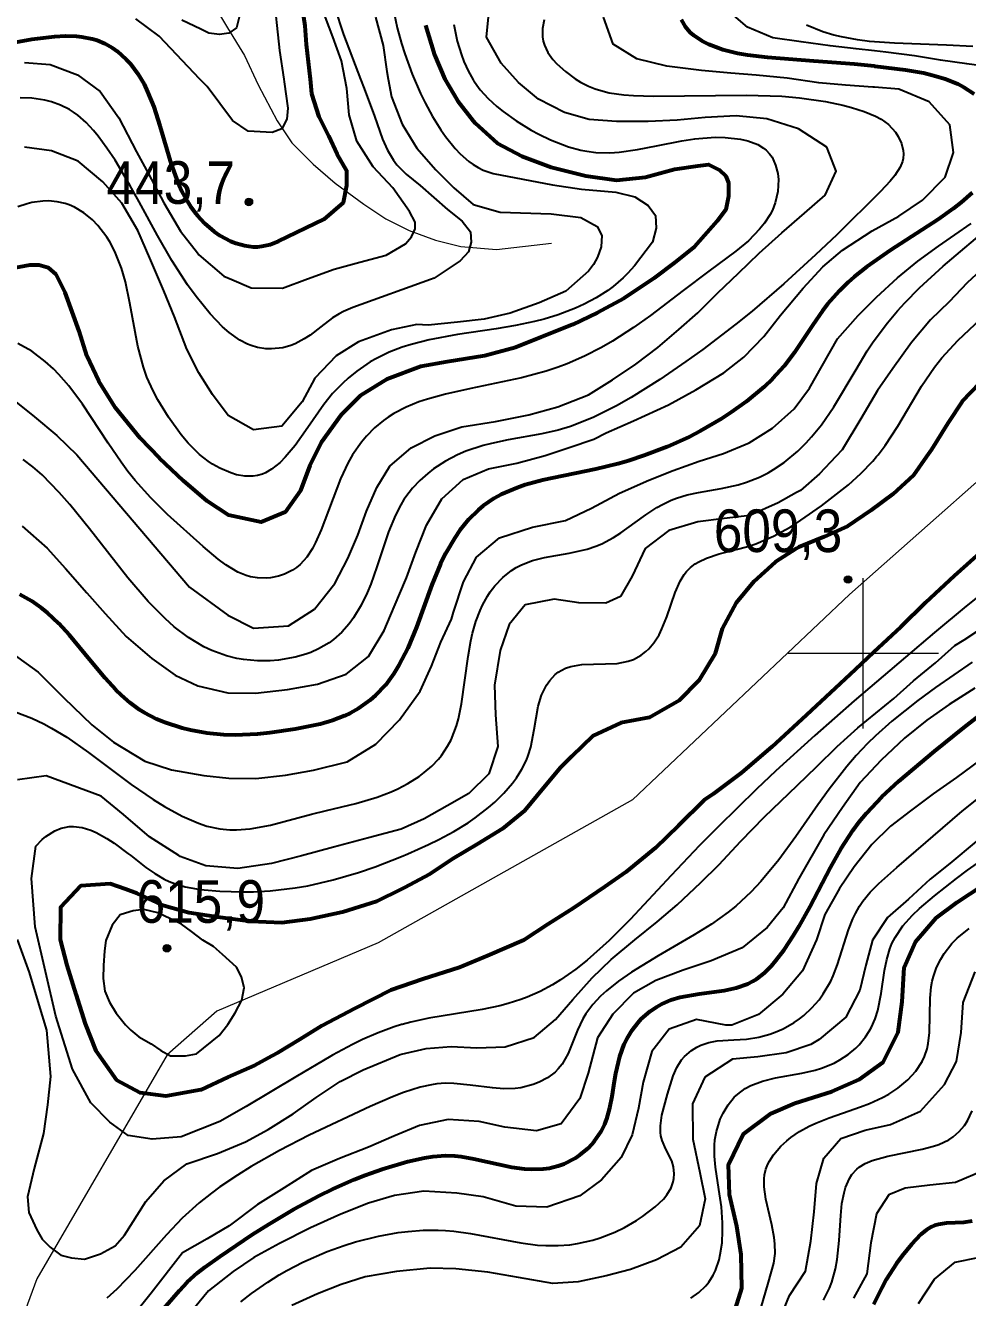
# Model space of a CAD drawing. Header units: metres. Extents: x 545098 to 555652, y 1854398 to 1862642.
# Drawn here: x 550666 to 551042, y 1858743 to 1859250 of the extents above; entities that cross this region are included whole.
import ezdxf
from ezdxf.enums import TextEntityAlignment as Align

# ---------------------------------------------------------------- set-up
doc = ezdxf.new("R2010")
doc.units = ezdxf.units.M
doc.header["$LTSCALE"] = 6.8
for name, color, linetype, lineweight in [('1', 7, 'Continuous', 25), ('2', 7, 'Continuous', 53), ('34', 7, 'Continuous', 13), ('5', 7, 'Continuous', 13), ('52', 7, 'Continuous', 13), ('60', 7, 'Continuous', 13)]:
    doc.layers.add(name, color=color, linetype=linetype, lineweight=lineweight)

msp = doc.modelspace()

# ---------------------------------------------------------------- hatches: boundary and pattern name
at = {"layer": '5'}
for points in [[(550756.51, 1859180.1, 1), (550753.51, 1859180.1, 1)], [(550995.42, 1859029.5, 1), (550992.42, 1859029.5, 1)], [(550723.84, 1858882.42, 1), (550720.84, 1858882.42, 1)]]:
    msp.add_hatch(color=256, dxfattribs=at).paths.add_polyline_path(points)

# ---------------------------------------------------------------- linework, layer by layer
at = {"layer": '1'}
for points in [[(550764.73, 1859264.27), (550767.2, 1859240.53), (550768.96, 1859229.1), (550769.13, 1859228.03), (550770.57, 1859217.45), (550770.09, 1859213.12), (550768.17, 1859209.27), (550764.32, 1859207.83), (550754.71, 1859208.31), (550748.46, 1859212.64), (550738.37, 1859226.11), (550735.52, 1859229.1), (550719.24, 1859246.2), (550709.9, 1859253.11)], [(550660.15, 1859101.92), (550669.57, 1859094.38), (550678.45, 1859086.88), (550686.47, 1859079.27), (550731.27, 1859026.44), (550746.58, 1859015.31), (550756.89, 1859010.13), (550770.76, 1859010.98), (550781.12, 1859017.63), (550789.31, 1859027.88), (550794.42, 1859037.86), (550798.43, 1859047.17), (550801.88, 1859056.73), (550805.98, 1859066.15), (550811.28, 1859074.65), (550819.72, 1859082.03), (550829.23, 1859086.85), (550839.97, 1859090.33), (550853.35, 1859092.51), (550866.68, 1859095.12), (550878.21, 1859098.37), (550890.4, 1859103.2), (550899.99, 1859109.11), (550909.32, 1859115.42), (550918.07, 1859121.98), (550926.42, 1859129.24), (550934.09, 1859135.88), (550942.03, 1859143.84), (550950.3, 1859151.74), (550958.45, 1859159.73), (550967.57, 1859167.73), (550976.59, 1859175.61), (550984.85, 1859182.75), (550989.14, 1859192.41), (550985.49, 1859201.96), (550974.17, 1859209.27), (550961.54, 1859213.2), (550949.35, 1859214.49), (550936.96, 1859213.82), (550925.81, 1859212.77), (550914.27, 1859212.21), (550901.6, 1859212.15), (550890.75, 1859212.97), (550880.84, 1859215.72), (550870.51, 1859221.11), (550862.49, 1859227.76), (550855.64, 1859235.4), (550849.83, 1859245.86), (550851.03, 1859257.94)], [(550744.97, 1859150.52), (550748.28, 1859149.1), (550755.87, 1859145.85), (550768.36, 1859145.66), (550778.33, 1859149.36), (550789.02, 1859153.26), (550799.31, 1859156.14), (550809.71, 1859158.92), (550817.42, 1859163.36), (550819.83, 1859166.24), (550821.27, 1859169.37), (550821.27, 1859172.01), (550819.1, 1859176.34), (550812.43, 1859185.7), (550804.63, 1859194.09), (550798.1, 1859204.35), (550794.98, 1859214.82), (550794.01, 1859225.34), (550791.9, 1859236.37), (550788.46, 1859245.94), (550784.13, 1859257.55)], [(550789.18, 1859257.73), (550792.78, 1859246.9), (550799.58, 1859229.1), (550801.03, 1859225.32), (550805.08, 1859214.26), (550808.35, 1859205.09), (550810.29, 1859200.75)], [(550812.88, 1859255.95), (550814.14, 1859249.55), (550815.83, 1859243.27), (550817.15, 1859239.14), (550820.17, 1859231.02), (550823.46, 1859223.41), (550825.27, 1859219.67), (550828.25, 1859214.19), (550831.59, 1859208.86), (550833.41, 1859206.26), (550837.23, 1859201.48), (550839.32, 1859199.26), (550842.7, 1859196.26), (550844.51, 1859195.06), (550846.42, 1859193.79), (550848.41, 1859192.79), (550852.42, 1859191.38), (550876.05, 1859186.92), (550887.59, 1859185.24), (550901.28, 1859184.03), (550908.97, 1859182.11), (550914.26, 1859178.74), (550917.14, 1859174.66), (550917.38, 1859169.61), (550915.94, 1859164.08), (550908.74, 1859154.59), (550906.16, 1859151.66), (550904.3, 1859149.81), (550900.25, 1859146.37), (550898.09, 1859144.78), (550893.51, 1859141.85), (550888.66, 1859139.26), (550885.31, 1859137.71)], [(551051.98, 1859233.68), (551041.26, 1859235.16), (551030.76, 1859236.66), (551020.45, 1859238.4), (551008.98, 1859239.89), (551004.46, 1859240.35), (550997.11, 1859241.11), (550986.85, 1859242.43), (550975.26, 1859244.01), (550963.89, 1859245.62), (550953.8, 1859249.86), (550945.64, 1859256.8)], [(550751.19, 1859253.81), (550750.13, 1859249.57), (550746.96, 1859247.46), (550743.26, 1859246.93), (550739.03, 1859247.46), (550735.86, 1859249.04), (550728.28, 1859252.55)], [(550746.64, 1858984.26), (550757.62, 1858984.11), (550770.45, 1858985.58), (550782.32, 1858987.79), (550793.77, 1858991.68), (550802.78, 1858998.8), (550808.92, 1859009.13), (550812.91, 1859018.64), (550817.84, 1859030.11), (550821.63, 1859040.35), (550825.88, 1859051.19), (550831.9, 1859061.61), (550840.41, 1859069.32), (550850.51, 1859073.68), (550861.84, 1859075.93), (550873.19, 1859078.94), (550882.78, 1859082.17), (550892.59, 1859085.42), (550897.44, 1859087.95), (550908.34, 1859092.84), (550922.28, 1859099.17), (550933.26, 1859105.15), (550944.34, 1859111.99), (550952.4, 1859118.14), (550960.41, 1859126.44), (550967, 1859134.88), (550975.98, 1859145.66), (550983.85, 1859154.26), (550991.73, 1859160.92), (551003.58, 1859168.51), (551014.14, 1859174.43), (551023.68, 1859180.76), (551032.64, 1859190.03), (551036.05, 1859199.8), (551034.58, 1859210.91), (551026.25, 1859220.09), (551014.24, 1859225.06), (551004.46, 1859225.88), (551003.82, 1859225.93), (550992.88, 1859226.62), (550982.34, 1859227.58), (550969.64, 1859229.45), (550957.35, 1859230.63), (550947.26, 1859231.43), (550935.51, 1859232.56), (550921.66, 1859234.19), (550909.68, 1859237.22), (550900.26, 1859243.05), (550896.46, 1859253.86)], [(550836.7, 1859250.86), (550838.05, 1859244.26), (550839.74, 1859238.75), (550840.76, 1859236.06), (550842.55, 1859232.16), (550844.3, 1859229.1), (550844.51, 1859228.72), (550844.66, 1859228.46), (550845.85, 1859226.7), (550847.27, 1859224.84), (550850.4, 1859221.36), (550853.88, 1859218.17), (550856.35, 1859216.17), (550861.6, 1859212.45), (550867.54, 1859208.79), (550870.61, 1859207.12), (550875.29, 1859204.85), (550882.48, 1859202.11), (550887.33, 1859200.8), (550889.76, 1859200.33), (550893.41, 1859199.86), (550898.94, 1859199.72), (550902.62, 1859199.94), (550910.01, 1859200.97), (550917.49, 1859202.45), (550927.66, 1859204.48), (550932.87, 1859205.28), (550940.89, 1859205.89), (550945, 1859205.84), (550951.02, 1859205.18), (550953.92, 1859204.51), (550957.92, 1859202.99), (550960.26, 1859201.56), (550961.3, 1859200.71), (550962.68, 1859199.26), (550963.63, 1859197.9), (550965.07, 1859194.82), (550965.91, 1859191.39), (550966.16, 1859189.01), (550965.98, 1859184.26), (550964.93, 1859179.7), (550963.8, 1859176.86), (550962.87, 1859175.06), (550960.64, 1859171.62), (550958.69, 1859169.19), (550954.19, 1859164.64), (550949.13, 1859160.42), (550938.41, 1859152.51), (550928.18, 1859144.76), (550915.1, 1859134.75), (550908.41, 1859129.99), (550899.97, 1859124.57), (550895.59, 1859122.05), (550888.85, 1859118.56), (550881.93, 1859115.5), (550878.41, 1859114.16), (550873.55, 1859112.54), (550863.67, 1859109.89), (550843.53, 1859105.69), (550833.41, 1859103.43), (550826.28, 1859101.47), (550822.78, 1859100.31), (550817.68, 1859098.25), (550812.83, 1859095.73), (550810.52, 1859094.26), (550808.66, 1859092.92), (550805.13, 1859089.94), (550801.9, 1859086.64), (550799.91, 1859084.27), (550796.38, 1859079.26), (550794.58, 1859076.15), (550791.51, 1859069.7), (550783.8, 1859049.26), (550781.59, 1859044.24), (550780.32, 1859041.83), (550778.12, 1859038.47), (550775.47, 1859035.53), (550773.95, 1859034.26), (550772.46, 1859033.25), (550769.2, 1859031.63), (550766.87, 1859030.84), (550763.65, 1859030.18), (550762.02, 1859030.02), (550758.41, 1859030.1), (550755.71, 1859030.58), (550753.96, 1859031.08)], [(550805.54, 1859253.84), (550808.55, 1859242.5), (550810.04, 1859232.15), (550810.61, 1859229.1), (550811.93, 1859222.07)], [(550872.74, 1859252.76), (550872.1, 1859249.32), (550872.11, 1859245.91), (550872.39, 1859244.26), (550872.85, 1859242.69), (550874.28, 1859239.7), (550876.25, 1859236.93), (550877.79, 1859235.21), (550881.22, 1859232.07), (550885.17, 1859229.14), (550887.22, 1859227.88), (550890.42, 1859226.26), (550893.09, 1859225.2), (550894.46, 1859224.83), (550898.68, 1859223.68), (550904.5, 1859222.8), (550908.45, 1859222.49), (550916.42, 1859222.26), (550953.41, 1859222.72)], [(551043.7, 1859242.05), (551033.14, 1859242.64), (551012.46, 1859243.37), (551004.46, 1859243.98), (551002.5, 1859244.13), (550997.67, 1859244.74), (550991.38, 1859245.89), (550988.32, 1859246.63), (550983.84, 1859247.99), (550977.4, 1859250.64)], [(550665.49, 1859235.74), (550675.79, 1859234.96), (550686.72, 1859230.83), (550695.71, 1859224.2), (550703.14, 1859213.61), (550710.18, 1859200.08), (550715.02, 1859191.32), (550721.07, 1859179.71), (550727.73, 1859168.39), (550734.51, 1859159.76), (550735.12, 1859158.98), (550744.97, 1859150.52)], [(550810.29, 1859200.75), (550812.67, 1859196.74), (550814.07, 1859194.91), (550817.76, 1859191.22), (550823.25, 1859186.66), (550834.24, 1859177.06), (550840.01, 1859172.49), (550843.37, 1859168.16), (550843.61, 1859164.08), (550842.65, 1859160.23), (550839.29, 1859156.62), (550828.96, 1859149.65), (550827.43, 1859149.1), (550796.42, 1859137.99), (550792.79, 1859136.45), (550791.03, 1859135.52), (550788.41, 1859133.88), (550783.77, 1859130.34), (550779.4, 1859126.99), (550777.09, 1859125.44), (550773.41, 1859123.49), (550771.81, 1859122.86), (550768.5, 1859121.96), (550763.97, 1859121.48), (550761.72, 1859121.56), (550758.41, 1859122.08), (550755.98, 1859122.81), (550754.42, 1859123.43), (550751.41, 1859125), (550747.18, 1859128), (550744.53, 1859130.32), (550739.61, 1859135.46), (550734, 1859142.33), (550730.58, 1859147.05), (550724.33, 1859156.75), (550718.63, 1859166.69), (550711.32, 1859180.1), (550707.58, 1859186.8), (550701.63, 1859196.71), (550698.41, 1859201.58), (550694.95, 1859206.35), (550693.09, 1859208.63), (550690.12, 1859211.84), (550686.86, 1859214.68), (550685.1, 1859215.94), (550683.45, 1859216.96), (550679.96, 1859218.7), (550676.25, 1859220.04), (550673.69, 1859220.7), (550668.41, 1859221.49), (550663.8, 1859221.58)], [(550953.41, 1859222.72), (550967.49, 1859222.25), (550974.53, 1859221.64), (550985, 1859220.13), (550991.87, 1859218.64), (550995.27, 1859217.73), (551000.3, 1859216.14), (551004.89, 1859214.31), (551007.08, 1859213.15), (551010.11, 1859210.95), (551012.86, 1859207.92), (551013.98, 1859206.2), (551015.27, 1859203.46), (551015.96, 1859200.65), (551016.05, 1859199.26), (551015.88, 1859197.43), (551015.6, 1859196.25), (551014.67, 1859193.93), (551012.55, 1859190.59), (551010.78, 1859188.44), (551006.82, 1859184.26), (550989.45, 1859167.01), (550980.97, 1859158.94), (550968.33, 1859147.44), (550955.64, 1859136.58), (550949.21, 1859131.37), (550936.06, 1859121.3), (550929.29, 1859116.42), (550918.83, 1859109.26), (550907.47, 1859102.08), (550901.61, 1859098.73), (550892.56, 1859094.23), (550886.36, 1859091.67), (550883.21, 1859090.56), (550878.41, 1859089.11), (550871.79, 1859087.58), (550858.37, 1859085.18), (550851.7, 1859083.79), (550848.41, 1859082.94), (550841.57, 1859080.65), (550838.24, 1859079.24), (550833.41, 1859076.73), (550828.6, 1859073.6), (550826.32, 1859071.84), (550823.12, 1859068.99), (550820.21, 1859065.9), (550818.89, 1859064.26), (550816.85, 1859061.35), (550815.62, 1859059.33), (550813.44, 1859055.12), (550810.69, 1859048.48), (550806.06, 1859034.59), (550803.59, 1859027.64), (550802.19, 1859024.23), (550799.79, 1859019.26), (550796.7, 1859014.19), (550794.94, 1859011.81), (550792.03, 1859008.49), (550788.78, 1859005.56), (550787.02, 1859004.26), (550782.77, 1859001.78), (550779.74, 1859000.44), (550777.66, 1858999.69), (550773.41, 1858998.46), (550766.79, 1858997.28), (550763.44, 1858997), (550758.41, 1858996.99), (550752.89, 1858997.53), (550750.16, 1858998.01), (550746.12, 1858999.01), (550740.27, 1859001.12), (550737.05, 1859002.65), (550730.93, 1859006.33), (550725.23, 1859010.68), (550721.63, 1859013.88), (550714.87, 1859020.71), (550706.73, 1859030.14), (550691.5, 1859049.66), (550683.58, 1859059.44), (550679.36, 1859064.26), (550672.55, 1859071.27), (550668.9, 1859074.46), (550665.06, 1859077.31)], [(550811.93, 1859222.07), (550816.18, 1859211.09), (550821.97, 1859201.6), (550829.5, 1859192.85), (550836.72, 1859185.68), (550844.41, 1859179.1), (550844.51, 1859179.07), (550855.21, 1859176.03), (550875.57, 1859175.38), (550887.35, 1859173.93), (550893.84, 1859170.33), (550895.76, 1859166.72), (550895.52, 1859162.15), (550894.08, 1859158.07), (550892.39, 1859155.18), (550890.47, 1859152.54), (550881.34, 1859144.53), (550870.74, 1859139.79), (550859.2, 1859135.79), (550848.86, 1859133.33), (550838.16, 1859132.12), (550826.49, 1859130.9), (550821.94, 1859131.2), (550811.88, 1859129.1), (550798.72, 1859124.26), (550789.83, 1859118.76), (550781.27, 1859109.75), (550776.2, 1859100.31), (550768.14, 1859090.72), (550756.82, 1859089.22), (550746.77, 1859094.97), (550740.47, 1859103.33), (550735.11, 1859111.91), (550730.29, 1859121.42), (550725.38, 1859134.25), (550721.08, 1859144.68), (550715.51, 1859157.64), (550710.72, 1859168.66), (550704.32, 1859179.58), (550696.82, 1859188.12), (550686.99, 1859196.36), (550676.27, 1859200.52), (550665.56, 1859202)], [(550885.31, 1859137.71), (550878.41, 1859135.07), (550872.75, 1859133.36), (550868.95, 1859132.39), (550861.27, 1859130.79), (550853.56, 1859129.5), (550838.22, 1859127.21), (550826.97, 1859125.13), (550819.69, 1859123.26), (550816.13, 1859122.12), (550810.92, 1859120.11), (550805.87, 1859117.67), (550803.41, 1859116.26), (550798, 1859112.58), (550794.59, 1859109.81), (550792.43, 1859107.83), (550788.41, 1859103.64), (550784.9, 1859099.3), (550778.47, 1859090.12), (550773.41, 1859083), (550769.55, 1859078.32), (550767.45, 1859076.19), (550764.07, 1859073.45), (550761.64, 1859072.06), (550760.38, 1859071.52), (550758.41, 1859070.95), (550756.79, 1859070.69), (550753.45, 1859070.71), (550750.04, 1859071.31), (550747.77, 1859071.99), (550743.41, 1859073.87), (550740.54, 1859075.5), (550738.73, 1859076.71), (550735.34, 1859079.38), (550730.76, 1859083.92), (550728, 1859087.22), (550722.97, 1859094.26), (550718.72, 1859101.16), (550716.82, 1859104.71), (550714.36, 1859110.2), (550712.94, 1859114.24), (550710.76, 1859122.57), (550709.63, 1859128.26), (550707.58, 1859139.73), (550705.76, 1859148.21), (550704.18, 1859153.71), (550703.22, 1859156.4), (550701.56, 1859160.33), (550699.56, 1859164.13), (550698.41, 1859165.98), (550694.78, 1859170.75), (550692.69, 1859172.92), (550689.24, 1859175.78), (550685.44, 1859178.05), (550683.41, 1859178.93), (550681.82, 1859179.46), (550678.54, 1859180.19), (550675.17, 1859180.49), (550672.9, 1859180.45), (550668.41, 1859179.85), (550666.54, 1859179.39), (550662.93, 1859178.11)], [(550660.44, 1859000.08), (550671.04, 1858992.57), (550681.22, 1858982.33), (550692.44, 1858971.46), (550701.03, 1858964.56), (550713.56, 1858957.08), (550724.2, 1858953.56), (550737.05, 1858951.38), (550747.07, 1858950.25), (550757.84, 1858950.07), (550769.6, 1858951.41), (550780.75, 1858953.43), (550794.21, 1858956.7), (550805.69, 1858963.81), (550815.02, 1858973.55), (550823.3, 1858984.89), (550827.87, 1858994.91), (550831.52, 1859004.49), (550835.87, 1859013.73), (550836.61, 1859016.4), (550840.59, 1859028.61), (550845.73, 1859038.38), (550854.99, 1859046.07), (550868.11, 1859050.37), (550881.32, 1859053.08), (550891.67, 1859058.01), (550902.77, 1859063.89), (550914.49, 1859069.09), (550924.22, 1859072.97), (550934.61, 1859076.73), (550944.23, 1859079.74), (550954.45, 1859084.01), (550963.83, 1859089.89), (550972.46, 1859097.51), (550978.53, 1859105.78), (550983.56, 1859114.67), (550989.75, 1859125.54), (550997.95, 1859134.82), (551005.33, 1859142.07), (551013.63, 1859149.76), (551021.73, 1859156.45), (551030.02, 1859162.41), (551043.08, 1859171.55)], [(550979.42, 1859086.35), (550983.41, 1859091.25), (550988.33, 1859098.38), (550997.16, 1859113.3), (551001.61, 1859120.68), (551003.95, 1859124.26), (551009.62, 1859131.87), (551013.7, 1859136.69), (551016.55, 1859139.8), (551022.49, 1859145.83), (551031.9, 1859154.49), (551051.73, 1859171.28)], [(551051.88, 1859157.48), (551041.48, 1859147.82), (551034.25, 1859140.28), (551026.88, 1859133.03), (551019.29, 1859124.05), (551011.77, 1859113.68), (551005.66, 1859104.87), (550998.99, 1859093.64), (550991.61, 1859081.25), (550989.02, 1859078.5), (550982.59, 1859071.66), (550974.93, 1859065.02), (550973.42, 1859064.17), (550966.09, 1859060.07), (550954.82, 1859055.02), (550944.55, 1859053.87), (550934.09, 1859052.49), (550922.48, 1859049.01), (550913.06, 1859041.84), (550907.87, 1859030.79), (550903.15, 1859022.65), (550897.34, 1859020.01), (550886.63, 1859020.23), (550876.72, 1859021.59), (550865.16, 1859019.41), (550858.83, 1859011.55), (550855.28, 1859001.13), (550852.9, 1858987.31), (550853.4, 1858975.46), (550854.3, 1858962.9), (550850.71, 1858951.94), (550842.76, 1858944.2), (550834.04, 1858939.15), (550824.9, 1858934.05), (550815.75, 1858929.92), (550802.75, 1858926.5), (550788.72, 1858922.73), (550776.06, 1858919.24), (550763.98, 1858916.25), (550750.59, 1858914.28), (550737.8, 1858915.28), (550727.56, 1858919.06), (550727.12, 1858919.34), (550715.33, 1858926.89), (550705.01, 1858935.71), (550696.05, 1858943.09), (550674.22, 1858951.24), (550662.7, 1858949.6)], [(550918.59, 1859007.48), (550919.74, 1859009.77), (550921.68, 1859014.61), (550925.04, 1859024.37), (550927.01, 1859028.81), (550928.61, 1859031.45), (550929.53, 1859032.65), (550931.07, 1859034.26), (550932.98, 1859035.74), (550934.38, 1859036.59), (550937.46, 1859038.02), (550942.56, 1859039.69), (550949.81, 1859041.54), (550953.41, 1859042.53), (550957.16, 1859043.77), (550964.24, 1859046.8), (550970.89, 1859050.42), (550973.42, 1859052.01), (550975.15, 1859053.1), (550983.41, 1859058.91), (550990.59, 1859064.41), (550994.08, 1859067.29), (550999.1, 1859071.84), (551003.78, 1859076.7), (551005.31, 1859078.5), (551005.95, 1859079.26), (551008.73, 1859082.92), (551013.78, 1859090.65), (551023.23, 1859106.6), (551028.41, 1859114.2), (551031.35, 1859117.86), (551037.72, 1859124.78), (551058.41, 1859144.36)], [(550753.96, 1859031.08), (550750.59, 1859032.48), (550745.78, 1859035.35), (550742.71, 1859037.64), (550736.8, 1859042.64), (550722.52, 1859055.44), (550715.89, 1859062.01), (550709.68, 1859068.94), (550706.75, 1859072.6), (550704.05, 1859076.26), (550698.88, 1859083.9), (550688.7, 1859099.42), (550683.22, 1859106.76), (550679.26, 1859111.32), (550677.16, 1859113.47), (550673.84, 1859116.49), (550668.41, 1859120.52), (550662.86, 1859123.6)], [(550661.88, 1858976.69), (550668.41, 1858974.22), (550673.23, 1858971.91), (550676.35, 1858970.22), (550682.4, 1858966.56), (550691.12, 1858960.53), (550708.12, 1858947.76), (550716.85, 1858941.7), (550721.36, 1858938.9), (550728.41, 1858935.09), (550734.95, 1858932.27), (550738.31, 1858931.16), (550743.41, 1858930.02), (550747.43, 1858929.63), (550750.12, 1858929.59), (550755.52, 1858930), (550763.67, 1858931.5), (550780.03, 1858935.87), (550785.95, 1858937.35), (550797.64, 1858940.2), (550806.18, 1858942.72), (550811.72, 1858944.81), (550814.43, 1858946.02), (550818.41, 1858948.09), (550822.86, 1858950.9), (550824.97, 1858952.47), (550827.94, 1858955.02), (550830.61, 1858957.79), (550831.81, 1858959.26), (550834.27, 1858962.95), (550835.62, 1858965.56), (550837.75, 1858971.08), (550838.57, 1858973.97), (550839.85, 1858979.95), (550842.46, 1858998.77), (550843.55, 1859005.05), (550844.24, 1859008.14), (550845.53, 1859012.7), (550847.19, 1859017.11), (550848.18, 1859019.26), (550850.17, 1859022.83), (550851.29, 1859024.54), (550853.14, 1859026.98), (550856.23, 1859030.29), (550859.69, 1859033.09), (550861.55, 1859034.26), (550863.67, 1859035.35), (550868.17, 1859037.04), (550872.9, 1859038.23), (550882.69, 1859039.98), (550889.94, 1859041.59), (550893.41, 1859042.75), (550895.79, 1859043.77), (550900.36, 1859046.25), (550903.31, 1859048.14), (550909.05, 1859052.22), (550913.34, 1859055.29), (550917.71, 1859058.15), (550919.95, 1859059.44), (550923.41, 1859061.11), (550925.5, 1859061.93), (550929.82, 1859063.23), (550934.27, 1859064.23), (550943.35, 1859065.85), (550950.11, 1859067.3), (550953.41, 1859068.27), (550958.68, 1859070.37), (550962.05, 1859072.09), (550964.23, 1859073.36), (550968.41, 1859076.19), (550973.89, 1859080.71), (550977.28, 1859084.03), (550979.42, 1859086.35)], [(550664.62, 1859050.78), (550674.62, 1859042.02), (550681.85, 1859033.88), (550690.36, 1859024.18), (550697.71, 1859015.96), (550706.04, 1859006.77), (550716.25, 1858998.03), (550725.57, 1858991.34), (550734.69, 1858987.09), (550746.64, 1858984.26)], [(551047.58, 1859023.99), (551041.1, 1859018.89), (551028.41, 1859008.39), (551016.8, 1858998.5), (550996.41, 1858981.14), (550980.7, 1858967.29), (550965.18, 1858953.12), (550957.48, 1858945.88), (550942.23, 1858931), (550934.67, 1858923.33), (550923.41, 1858911.49)], [(550908.98, 1858885.8), (550917.77, 1858892.9), (550925.74, 1858899.67), (550935.26, 1858908.68), (550942.44, 1858915.69), (550951.16, 1858925.13), (550960.6, 1858934.77), (550973.65, 1858947.33), (550981.51, 1858954.95), (550989.65, 1858962.93), (550997.87, 1858970.28), (551012.2, 1858982.03), (551020.02, 1858989.11), (551028.81, 1858996.2), (551031.36, 1858998.5), (551036.54, 1859003.16), (551040.23, 1859005.44), (551050.37, 1859012.06)], [(550923.41, 1858911.49), (550907.07, 1858893.89), (550898.67, 1858885.47), (550889.96, 1858877.68), (550885.45, 1858874.11), (550879.24, 1858869.78), (550876.04, 1858867.82), (550871.12, 1858865.16), (550866.02, 1858862.89), (550863.41, 1858861.9), (550858.42, 1858860.34), (550855.02, 1858859.47), (550848.08, 1858858.03), (550826.72, 1858854.49), (550819.66, 1858852.96), (550816.18, 1858852.03), (550815.86, 1858851.93), (550812.94, 1858851.03), (550806.58, 1858848.68), (550800.37, 1858845.96), (550796.32, 1858843.99), (550788.41, 1858839.79), (550787.64, 1858839.34), (550773.68, 1858831.18), (550753.94, 1858819.28), (550743.41, 1858813.36), (550727.97, 1858807.25), (550716.44, 1858806.29), (550706.83, 1858807.73), (550699.62, 1858813.02), (550691.93, 1858820.72), (550684.72, 1858834.18), (550677.99, 1858855.34), (550669.82, 1858890.93), (550668.38, 1858910.17), (550670, 1858923.12), (550672.58, 1858925.83), (550674.03, 1858927.03), (550677.6, 1858929.24), (550680.14, 1858930.26), (550681.44, 1858930.61), (550683.41, 1858930.94), (550685.13, 1858931), (550688.56, 1858930.58), (550691.94, 1858929.54), (550694.15, 1858928.58), (550698.41, 1858926.22), (550701.31, 1858924.29), (550706.81, 1858920.17), (550707.88, 1858919.34), (550713.89, 1858914.67), (550717.5, 1858912.17), (550721.27, 1858910), (550723.23, 1858909.08), (550725.31, 1858908.26), (550729.63, 1858906.97), (550734.14, 1858906.07), (550737.21, 1858905.65), (550743.41, 1858905.13), (550752.42, 1858904.87), (550756.88, 1858904.95), (550763.53, 1858905.32), (550773.41, 1858906.47), (550778.52, 1858907.35), (550788.66, 1858909.64), (550798.69, 1858912.58), (550805.31, 1858914.85), (550815.86, 1858919.01), (550818.41, 1858920.02), (550826.7, 1858923.73), (550830.77, 1858925.73), (550836.74, 1858928.95), (550842.48, 1858932.49), (550845.26, 1858934.39), (550850.57, 1858938.49), (550853.09, 1858940.71), (550856.68, 1858944.26), (550860.17, 1858948.31), (550861.76, 1858950.45), (550863.89, 1858953.83), (550865.66, 1858957.4), (550866.39, 1858959.26), (550867.39, 1858962.62), (550868.74, 1858969.61), (550870.39, 1858978.92), (550871.71, 1858983.31), (550873.68, 1858987.38), (550874.99, 1858989.26), (550877.18, 1858991.59), (550878.41, 1858992.57), (550881.28, 1858994.13), (550883.34, 1858994.82), (550887.75, 1858995.57), (550901.83, 1858996.05), (550906.3, 1858996.87), (550908.41, 1858997.62), (550911.46, 1858999.31), (550913.32, 1859000.75), (550914.47, 1859001.84), (550916.54, 1859004.26), (550918.59, 1859007.48)], [(551043.41, 1858996.52), (551028.87, 1858986.46), (551021.74, 1858981.24), (551011.42, 1858972.99), (551004.88, 1858967.12), (551001.73, 1858964.05), (550997.2, 1858959.26), (550993.47, 1858954.93), (550986.43, 1858945.84), (550981.94, 1858939.59), (550973.13, 1858926.97), (550966.35, 1858917.73), (550959.17, 1858909.01), (550955.34, 1858904.93), (550949.21, 1858899.26), (550946.07, 1858896.74), (550939.46, 1858892.07), (550932.53, 1858887.74), (550918.2, 1858879.44), (550907.56, 1858872.86), (550902.43, 1858869.26), (550897.56, 1858865.37), (550895.27, 1858863.28), (550892.12, 1858859.92), (550889.38, 1858856.23), (550888.2, 1858854.26), (550886.08, 1858849.73), (550882.31, 1858840.43), (550879.91, 1858836.2), (550878.41, 1858834.31), (550877.11, 1858833.01), (550874.15, 1858830.75), (550870.78, 1858828.95), (550868.39, 1858828.02), (550863.41, 1858826.78), (550861.16, 1858826.5), (550856.66, 1858826.38), (550852.18, 1858826.68), (550843.28, 1858827.84), (550836.68, 1858828.5), (550833.41, 1858828.55), (550830.01, 1858828.31), (550827.77, 1858827.99), (550823.29, 1858827.02), (550816.64, 1858824.9), (550812.22, 1858823.15), (550803.41, 1858819.23), (550779.06, 1858807.82), (550767.23, 1858801.78), (550755.87, 1858795.35), (550750.42, 1858791.96), (550743.43, 1858787.2), (550740.07, 1858784.72), (550735.22, 1858780.85), (550728.41, 1858774.69), (550722.11, 1858768.05), (550709.56, 1858753.83), (550702.4, 1858746.48), (550698.41, 1858742.81)], [(551044.44, 1858986.1), (551034.28, 1858979.7), (551025.29, 1858973.33), (551016.51, 1858966.24), (551007.18, 1858957.47), (550998.83, 1858948.5), (550991.68, 1858938.6), (550984.23, 1858927.59), (550974.35, 1858910.28), (550968.06, 1858898.55), (550961.73, 1858890.69), (550951.78, 1858882.59), (550939.32, 1858877.41), (550928.19, 1858873.68), (550917.32, 1858869.55), (550908.39, 1858864.48), (550900.18, 1858856.17), (550894.06, 1858846.61), (550890.32, 1858832.52), (550887.05, 1858822.46), (550879.6, 1858812.41), (550869.75, 1858809.59), (550857.12, 1858811.04), (550846.85, 1858813.32), (550834.42, 1858814.04), (550823.01, 1858811.67), (550812.8, 1858807.41), (550802.71, 1858803.05), (550791.14, 1858798.51), (550780.02, 1858793.82), (550769.07, 1858786.89), (550758.51, 1858780.22), (550747.22, 1858771.64), (550738.41, 1858766.47), (550728.48, 1858760.85), (550716.1, 1858744.84), (550710.68, 1858738.24)], [(551046.38, 1858957.25), (551037.12, 1858950.53), (551027.83, 1858944.02), (551018.9, 1858937.23), (551010.85, 1858931.09), (551003.39, 1858923.73), (550996.44, 1858914.82), (550990.51, 1858906.26), (550984.71, 1858895.88), (550981.34, 1858885.7), (550975.77, 1858873.42), (550967.91, 1858864.08), (550958.17, 1858856.01), (550947.53, 1858851.69)], [(551002.81, 1858904.82), (551006.15, 1858908.23), (551013.41, 1858914.68), (551039.42, 1858937.03), (551052.61, 1858947.55)], [(551044.99, 1858924.97), (551034.56, 1858916.27), (551026.74, 1858909.94), (551018.05, 1858901.99), (551009.61, 1858894.61), (551003.73, 1858885.61), (551001.09, 1858875.61), (550998.67, 1858865.64), (550993.12, 1858854.86), (550982.39, 1858846.01), (550979.09, 1858844), (550969.28, 1858840.75), (550957.99, 1858839.03), (550947.9, 1858838.11), (550936.84, 1858831.05), (550931.92, 1858820.35), (550932.04, 1858806.28), (550934.86, 1858792.98), (550937.01, 1858782.5), (550934.69, 1858771.68), (550927.25, 1858763.14), (550917.56, 1858758.08), (550907.17, 1858754.32)], [(550952.97, 1858826.45), (550955.16, 1858827.63), (550959.88, 1858829.41), (550964.95, 1858830.67), (550975.56, 1858832.62), (550980.84, 1858833.82), (550983.41, 1858834.59), (550988.38, 1858836.6), (550990.72, 1858837.84), (550994.03, 1858840), (550997.03, 1858842.53), (550998.41, 1858843.93), (551000.94, 1858847.08), (551002.4, 1858849.36), (551003.26, 1858850.95), (551004.72, 1858854.26), (551005.78, 1858857.53), (551007.18, 1858864.32), (551008.52, 1858873.48), (551009.38, 1858877.93), (551010.62, 1858882.21), (551011.44, 1858884.26), (551012.69, 1858886.71), (551015.83, 1858891.3), (551019.65, 1858895.56), (551022.46, 1858898.24), (551028.41, 1858903.32), (551037.14, 1858910.25), (551041.53, 1858913.54), (551048.18, 1858918.26)], [(550751.87, 1858741.33), (550756.06, 1858744.64), (550762.59, 1858749.26), (550767.1, 1858752.09), (550770.17, 1858753.87), (550776.47, 1858757.16), (550786.25, 1858761.44), (550792.95, 1858763.84), (550797.49, 1858765.24), (550806.71, 1858767.56), (550814.58, 1858768.98), (550818.53, 1858769.48), (550824.48, 1858769.92), (550830.44, 1858769.97), (550833.41, 1858769.83), (550836.76, 1858769.53), (550843.44, 1858768.58), (550863.41, 1858764.85), (550870.06, 1858764.02), (550873.4, 1858763.8), (550878.41, 1858763.78), (550883, 1858764.16), (550886.06, 1858764.61), (550892.12, 1858766.01), (550895.1, 1858766.93), (550900.96, 1858769.22), (550904.75, 1858771.06), (550909.62, 1858773.87), (550911.97, 1858775.42), (550917, 1858779.26), (550920.29, 1858782.34), (550921.72, 1858784.04), (550923.41, 1858786.88), (550924.24, 1858789.26), (550924.49, 1858790.51), (550924.65, 1858792.4), (550924.38, 1858795.22), (550923.61, 1858797.64), (550921.32, 1858802.23), (550919.81, 1858805.66), (550919.33, 1858807.6), (550919.16, 1858808.92), (550919.13, 1858811.61), (550919.7, 1858815.77), (550921.98, 1858824.26), (550924.22, 1858831.54), (550925.65, 1858834.89), (550927.51, 1858837.91), (550928.66, 1858839.26), (550931.49, 1858841.66), (550933.66, 1858842.96), (550935.2, 1858843.69), (550938.41, 1858844.78), (550941.71, 1858845.42), (550948.38, 1858845.85), (550953.41, 1858846.13), (550958.42, 1858846.93), (550962.78, 1858848.14), (550964.91, 1858848.92), (550968.03, 1858850.29), (550972.46, 1858852.8), (550974.55, 1858854.26), (550976.27, 1858855.61), (550979.48, 1858858.59), (550982.36, 1858861.88), (550984.08, 1858864.23), (550987.03, 1858869.26), (550988.05, 1858871.43), (550989.79, 1858875.92), (550994.18, 1858889.69), (550995.87, 1858894.1), (550996.86, 1858896.21), (550998.55, 1858899.26), (550999.85, 1858901.19), (551002.81, 1858904.82)], [(550960.47, 1858790.43), (550960.65, 1858791.98), (550961.18, 1858794.26), (550961.93, 1858796.24), (550962.58, 1858797.53), (550964.16, 1858800.01), (550967.17, 1858803.48), (550969.49, 1858805.59), (550971.14, 1858806.9), (550974.61, 1858809.26), (550978.47, 1858811.42), (550981.1, 1858812.66), (550986.41, 1858814.8), (550991.78, 1858816.66), (550998.94, 1858819.11), (551002.47, 1858820.47), (551007.68, 1858822.85), (551010.22, 1858824.26), (551013.75, 1858826.59), (551015.44, 1858827.88), (551017.84, 1858829.97), (551021.01, 1858833.43), (551023.53, 1858837.24), (551024.49, 1858839.26), (551025.49, 1858842.34), (551025.94, 1858844.46), (551026.41, 1858848.84), (551026.63, 1858862.51), (551027.07, 1858867.04), (551027.48, 1858869.26), (551027.95, 1858871.11), (551029.24, 1858874.69), (551030.94, 1858878.11), (551032.27, 1858880.27), (551035.37, 1858884.26), (551037.49, 1858886.44), (551042.17, 1858890.29)], [(550662.59, 1858885.86), (550667.39, 1858872.75), (550671.21, 1858859.84), (550674.37, 1858849.71), (550675.85, 1858831.26), (550674.69, 1858819.96), (550673.08, 1858808.45), (550669.37, 1858794.61), (550666.79, 1858783.31), (550667.32, 1858776.96), (550670.49, 1858770.08), (550672.61, 1858766.38), (550675.78, 1858763.2), (550680.01, 1858760.03), (550684.24, 1858758.97), (550689.53, 1858758.44), (550695.87, 1858760.56), (550701.69, 1858763.73), (550705.39, 1858767.96), (550713.97, 1858781.44), (550721.09, 1858789.63), (550730.22, 1858796.38), (550742.48, 1858800.57), (550753.72, 1858805.18), (550762.77, 1858810.15), (550772.62, 1858816.41), (550781.91, 1858822.92), (550791.44, 1858829.25), (550800.63, 1858833.92), (550815.33, 1858840.03), (550815.86, 1858840.16), (550825.66, 1858842.48), (550835.65, 1858843.28), (550845.92, 1858842.72), (550857.25, 1858843.04), (550868.81, 1858846.83), (550877.27, 1858853.99), (550884.23, 1858861.93), (550891.96, 1858870.61), (550899.43, 1858877.97), (550908.98, 1858885.8)], [(550968.52, 1858738.77), (550970.57, 1858743.86), (550977.01, 1858753.58), (550979.08, 1858765.55), (550980.42, 1858777.32), (550981.4, 1858788.61), (550984.25, 1858798.64), (550991.01, 1858806.56), (551000.7, 1858809.9), (551010.85, 1858812.12), (551022.87, 1858817.47), (551032.43, 1858828), (551037.19, 1858837.29), (551039.11, 1858848.81), (551039.88, 1858860.83), (551044.61, 1858873.02)], [(550947.53, 1858851.69), (550945.27, 1858851.74), (550933.51, 1858854.05), (550922.61, 1858850.13), (550915.66, 1858841.22), (550912.23, 1858828.99), (550910.4, 1858818.57), (550907.84, 1858807.95), (550903.48, 1858798.93), (550895.56, 1858790.01), (550887, 1858783.7), (550873.83, 1858779.07), (550861.42, 1858779.58), (550848.41, 1858783.24), (550837.92, 1858784.74), (550824.74, 1858785.48), (550813.13, 1858783.83), (550802.67, 1858780.72), (550791.62, 1858776.35), (550779.52, 1858770.89), (550767.19, 1858764.65), (550757.05, 1858759), (550748.71, 1858753.47), (550738.92, 1858745.82), (550717.88, 1858720.21)], [(550931.23, 1858742.84), (550934.47, 1858745.13), (550937.22, 1858747.78), (550938.41, 1858749.25), (550940.11, 1858751.94), (550941.05, 1858753.89), (550942.49, 1858758.06), (550943.01, 1858760.27), (550943.69, 1858764.87), (550943.94, 1858769.63), (550943.9, 1858772.85), (550943.41, 1858779.26), (550942.41, 1858786.17), (550941.05, 1858795.09), (550940.67, 1858799.47), (550940.67, 1858803.82), (550940.86, 1858805.99), (550941.42, 1858809.26), (550943.01, 1858814.23), (550944.12, 1858816.62), (550946.15, 1858819.99), (550948.58, 1858822.97), (550949.94, 1858824.26), (550952.97, 1858826.45)], [(550986.54, 1858746.76), (550987.51, 1858749.26), (550988.94, 1858754.56), (550989.57, 1858758.26), (550990.33, 1858765.85), (550991.01, 1858775.84), (550991.52, 1858780.54), (550992.35, 1858784.9), (550992.93, 1858786.92), (550994.48, 1858790.57), (550995.5, 1858792.17), (550997.38, 1858794.26), (550998.43, 1858795.11), (551000.82, 1858796.56), (551003.54, 1858797.73), (551009.74, 1858799.46), (551023.51, 1858802.2), (551027.98, 1858803.43), (551030.11, 1858804.18), (551034.08, 1858806.05), (551035.89, 1858807.21), (551038.31, 1858809.26), (551040.38, 1858811.76), (551041.54, 1858813.61), (551043.41, 1858817.58)], [(551048.03, 1858793.81), (551036.8, 1858788.99), (551026.61, 1858787.95), (551016.66, 1858786.72), (551010.25, 1858784.06), (551005.24, 1858776.5), (551003.02, 1858764.84), (551001.43, 1858752.5), (550996.17, 1858742.82)], [(550959.17, 1858738.77), (550962.28, 1858749.26), (550964.31, 1858756.8), (550964.82, 1858760.66), (550964.77, 1858764.45), (550964.47, 1858767), (550963.48, 1858772.13), (550961.1, 1858782.31), (550960.46, 1858787.24), (550960.47, 1858790.43)], [(551022.06, 1858740.65), (551028.37, 1858750.46), (551036.68, 1858757.18), (551054.95, 1858760.97)], [(550907.17, 1858754.32), (550897.49, 1858751.74), (550886.28, 1858749.39), (550876.16, 1858748.68), (550862.54, 1858751.08), (550850.24, 1858753.22), (550837.5, 1858754.56), (550827.37, 1858754.81), (550813.89, 1858753.47), (550801.35, 1858751.39), (550791.85, 1858748.29), (550782.42, 1858744.55), (550772.14, 1858739.95)], [(550984.13, 1858742.03), (550986.54, 1858746.76)]]:
    msp.add_lwpolyline(points, dxfattribs=at)
msp.add_lwpolyline([(550705.86, 1858896.38), (550703.7, 1858895.73), (550700.53, 1858891.67), (550697.99, 1858885.49), (550697.4, 1858881.38), (550697.02, 1858875.47), (550696.92, 1858870.32), (550697.55, 1858865.26), (550699.37, 1858860.9), (550702.11, 1858856.47), (550704.73, 1858853.13), (550705.86, 1858851.9), (550707.9, 1858849.67), (550711.15, 1858847.13), (550716.09, 1858844.25), (550719.9, 1858841.61), (550723.82, 1858839.52), (550729.69, 1858839.51), (550734.19, 1858840.25), (550743.19, 1858847.59), (550746.67, 1858852.05), (550749.59, 1858856.63), (550752.27, 1858861.73), (550753.13, 1858866.6), (550752.04, 1858871.05), (550750.1, 1858874.85), (550744.53, 1858879.85), (550740.84, 1858883.06), (550736.67, 1858885.67), (550732.2, 1858889.15), (550728.19, 1858891.96), (550723.7, 1858894.16), (550718.65, 1858896.47), (550713.16, 1858897.81), (550708.83, 1858897.28)], close=True, dxfattribs=at)
at = {"layer": '2'}
for points in [[(550741.23, 1859168.25), (550743.41, 1859166.76), (550747.65, 1859164.5), (550749.87, 1859163.63), (550753.28, 1859162.68), (550756.71, 1859162.25), (550758.41, 1859162.25), (550760.13, 1859162.41), (550763.5, 1859163.16), (550766.82, 1859164.41), (550784.99, 1859173.21), (550792.68, 1859179.94), (550794.12, 1859186.67), (550794.12, 1859192.44), (550790.27, 1859199.18), (550786.91, 1859206.39), (550783.06, 1859214.08), (550780.18, 1859223.22), (550779.53, 1859229.1), (550778, 1859242.91), (550777.41, 1859250.32), (550776.88, 1859253.94)], [(550825.39, 1859250.59), (550829, 1859238.78), (550833.09, 1859229.1), (550833.1, 1859229.08), (550838.27, 1859220.26), (550844.51, 1859212.47), (550845.25, 1859211.55), (550853.97, 1859203.6), (550863.85, 1859198.37), (550875.57, 1859194.01), (550889.32, 1859190.55), (550901.57, 1859188.83), (550913.14, 1859189.93), (550924.89, 1859193.21), (550934.1, 1859194.56), (550938.33, 1859195.08), (550942.56, 1859192.97), (550945.21, 1859190.32), (550946.26, 1859187.68), (550946.26, 1859182.39), (550945.21, 1859177.1), (550941.74, 1859172.39), (550932.67, 1859162.25), (550924.76, 1859155.79), (550916.59, 1859149.73), (550904.48, 1859141.58), (550893.9, 1859135.87), (550884.16, 1859131.23), (550871.57, 1859126.14), (550861.32, 1859122.08)], [(551004.46, 1859234.29), (550996.56, 1859235.02), (550980.28, 1859236.2), (550961.82, 1859237.67), (550953.8, 1859238.62), (550949.83, 1859239.31), (550944.02, 1859240.76), (550938.44, 1859242.88), (550935.77, 1859244.26), (550932.47, 1859246.43), (550930.99, 1859247.71), (550929.08, 1859249.92), (550927.52, 1859252.79)], [(550659.04, 1859243.29), (550668.41, 1859244.97), (550677.44, 1859246.11), (550681.89, 1859246.34), (550686.26, 1859246.22), (550688.4, 1859246), (550692.56, 1859245.18), (550694.58, 1859244.57), (550697.51, 1859243.35), (550700.59, 1859241.59), (550702.54, 1859240.19), (550706.12, 1859236.97), (550707.77, 1859235.16), (550710.7, 1859231.24), (550713.2, 1859227.02), (550714.65, 1859224.08), (550717.13, 1859217.98), (550719.57, 1859210.41), (550723.97, 1859195.22), (550726.68, 1859187.84), (550728.33, 1859184.26), (550730.55, 1859180.25), (550731.79, 1859178.31), (550733.82, 1859175.51), (550734.51, 1859174.74), (550737.28, 1859171.64), (550741.23, 1859168.25)], [(551004.46, 1859234.29), (551004.69, 1859234.27), (551016.91, 1859232.76), (551024.02, 1859231.53), (551027.53, 1859230.73), (551032.69, 1859229.2), (551037.66, 1859227.16), (551040.05, 1859225.9), (551044.2, 1859223.16)], [(551043.41, 1859183.75), (551039.02, 1859179.9), (551036.01, 1859177.5), (551029.81, 1859173.04), (551010.7, 1859160.77), (551001.41, 1859154.26), (550996.42, 1859150.2), (550994.02, 1859148.05), (550990.57, 1859144.67), (550985.78, 1859139.26), (550983.73, 1859136.6), (550979.9, 1859131.1), (550972.45, 1859119.94), (550968.41, 1859114.62), (550963.79, 1859109.55), (550960.47, 1859106.39), (550953.41, 1859100.53), (550947.48, 1859096.25), (550943.42, 1859093.58), (550935.03, 1859088.68), (550930.7, 1859086.44), (550921.81, 1859082.4), (550912.62, 1859078.91), (550906.33, 1859076.88), (550902.08, 1859075.65), (550893.41, 1859073.5), (550872.08, 1859069.07), (550865.24, 1859067.22), (550861.94, 1859066.11), (550855.62, 1859063.41), (550852.63, 1859061.78), (550848.41, 1859058.9), (550846.38, 1859057.21), (550842.59, 1859053.42), (550839.17, 1859049.19), (550837.09, 1859046.18), (550833.41, 1859039.85), (550831.42, 1859035.76), (550827.99, 1859027.42), (550821.89, 1859010.5), (550818.41, 1859002.14), (550814.87, 1858995.29), (550812.84, 1858992.01), (550809.43, 1858987.37), (550805.55, 1858983.19), (550803.41, 1858981.3), (550798.78, 1858978), (550795.45, 1858976.14), (550793.15, 1858975.05), (550788.41, 1858973.21), (550783.47, 1858971.8), (550773.41, 1858969.81), (550763.43, 1858968.29), (550758.41, 1858967.76), (550749.48, 1858967.43), (550745, 1858967.58), (550738.31, 1858968.22), (550731.69, 1858969.39), (550728.41, 1858970.18), (550721.5, 1858972.41), (550718.16, 1858973.8), (550713.41, 1858976.29), (550711.45, 1858977.53), (550707.73, 1858980.28), (550704.23, 1858983.33), (550702.01, 1858985.5), (550697.74, 1858990.12), (550691.62, 1858997.45), (550683.49, 1859007.29), (550679.21, 1859011.93), (550674.65, 1859016.22), (550672.23, 1859018.18), (550668.41, 1859020.85), (550663.67, 1859023.48)], [(550861.32, 1859122.08), (550848.94, 1859118.73), (550834.08, 1859116.36), (550823.57, 1859114.42), (550810.11, 1859109.43), (550799.33, 1859102.73), (550791.76, 1859095.24), (550783.88, 1859084.17), (550779.33, 1859074.91), (550775.6, 1859064.99), (550769.46, 1859056.39), (550759.85, 1859052.41), (550746.84, 1859055.11), (550738.41, 1859060.73), (550728.91, 1859068.91), (550719.31, 1859077.94), (550711.68, 1859085.81), (550701.8, 1859097.92), (550695.22, 1859108.61), (550690.44, 1859118.66), (550687.28, 1859128.59), (550681.72, 1859144.02), (550678.23, 1859151.18), (550675.06, 1859153.82), (550671.36, 1859154.88), (550667.65, 1859154.88), (550659.82, 1859153.47)], [(551046.52, 1859107.76), (551039.48, 1859100.45), (551033.77, 1859091.91), (551027.24, 1859081.34), (551025.23, 1859078.5), (551020.01, 1859071.11), (551011.82, 1859063.56), (551003.08, 1859057.01), (550993.85, 1859050.82), (550984.4, 1859046.55), (550974.28, 1859042.4), (550973.42, 1859041.86), (550964.82, 1859036.41), (550956.33, 1859028.71), (550949.32, 1859020.22), (550943.72, 1859009.87), (550940.97, 1858999.98), (550934.46, 1858989.2), (550926.53, 1858981.24), (550914.71, 1858974.42), (550903.37, 1858972.38), (550892.21, 1858967.14), (550883.76, 1858959.01), (550879.27, 1858954.49), (550872.54, 1858946.36), (550864.86, 1858937.26), (550856.2, 1858930.07), (550846.22, 1858923.91), (550836.31, 1858918.07), (550827.18, 1858912.01), (550816.92, 1858906.45), (550815.86, 1858905.94), (550805.88, 1858901.12), (550792.35, 1858896.77), (550779.49, 1858894.01), (550768.19, 1858892.51), (550755.66, 1858893.11), (550743.55, 1858894.73), (550731.2, 1858896.54), (550721.19, 1858899.38), (550710.49, 1858904.29), (550705.86, 1858905.94), (550699.72, 1858908.12), (550688.01, 1858907.32), (550679.94, 1858898.71), (550679.7, 1858885.9), (550682.36, 1858875.6), (550686.03, 1858864.14), (550689.74, 1858852.25), (550693.97, 1858841.5), (550702.18, 1858829.74)], [(551047.64, 1859041.13), (551036.23, 1859030.93), (551024.88, 1859020.3), (551015.02, 1859010.6), (551004.12, 1859000.57), (550996.72, 1858993.54), (550988.83, 1858986.12), (550975.54, 1858973.75), (550963.49, 1858962.72), (550951.44, 1858952.43), (550940.25, 1858943.97), (550936.58, 1858941.48), (550926.35, 1858931.31), (550917.14, 1858922.44), (550905.35, 1858912.73), (550896.95, 1858906.86), (550884.46, 1858898.45), (550874.41, 1858891.96), (550864.68, 1858885.61), (550850.21, 1858879.32), (550838.97, 1858874.71), (550824.41, 1858870.02), (550811.64, 1858865.66), (550797.3, 1858858.31), (550784.09, 1858851.42), (550775.31, 1858846.05), (550766.52, 1858840.67), (550764.06, 1858839.34), (550757.26, 1858835.67), (550746.56, 1858831.02), (550735.92, 1858825.95), (550721.85, 1858823.36), (550711.6, 1858824.68), (550702.18, 1858829.74)], [(550714.96, 1858731.68), (550727.33, 1858745.85), (550730.47, 1858749.26), (550734.51, 1858752.89), (550737.4, 1858755.16), (550743.41, 1858759.48), (550756.38, 1858768.23), (550762.96, 1858772.4), (550772.96, 1858778.33), (550783.19, 1858783.8), (550788.41, 1858786.33), (550797.05, 1858790.13), (550801.44, 1858791.86), (550808.14, 1858794.25), (550818.41, 1858797.31), (550825.05, 1858798.84), (550828.4, 1858799.36), (550833.41, 1858799.72), (550837.2, 1858799.57), (550839.72, 1858799.3), (550844.76, 1858798.44), (550859.9, 1858795.12), (550864.98, 1858794.42), (550867.54, 1858794.26), (550872.42, 1858794.41), (550874.84, 1858794.74), (550878.41, 1858795.61), (550880.73, 1858796.45), (550885.16, 1858798.73), (550887.01, 1858799.98), (550890.42, 1858802.84), (550892.67, 1858805.26), (550895.45, 1858809.26), (550896.94, 1858812.29), (550897.74, 1858814.4), (550898.97, 1858818.75), (550899.86, 1858823.25), (550900.83, 1858829.38), (550901.35, 1858832.45), (550902.92, 1858839.26), (550904.72, 1858844.14), (550905.85, 1858846.47), (550907.84, 1858849.79), (550910.18, 1858852.85), (550911.48, 1858854.26), (550915.05, 1858857.34), (550917.68, 1858859.08), (550919.53, 1858860.1), (550923.41, 1858861.77), (550927.03, 1858862.85), (550934.53, 1858864.21), (550944.58, 1858865.57), (550949.38, 1858866.59), (550953.91, 1858868.18), (550956.03, 1858869.26), (550957.63, 1858870.27), (550960.64, 1858872.66), (550963.42, 1858875.45), (550965.16, 1858877.48), (550968.41, 1858881.8), (550972.14, 1858887.44), (550974.45, 1858891.27), (550978.77, 1858899.05), (550986.92, 1858914.6), (550991.18, 1858922.13), (550995.86, 1858929.34), (550998.41, 1858932.78), (551001.26, 1858936.25), (551007.47, 1858942.83), (551014.18, 1858949.06), (551028.41, 1858960.98), (551040.12, 1858970.52), (551046.06, 1858975.09)], [(550949.09, 1858738.77), (550951.62, 1858746.8), (550951.37, 1858760.2), (550949.65, 1858771.49), (550946.7, 1858784.13), (550946.3, 1858796.11), (550952.12, 1858808.22), (550963.14, 1858816.45), (550972.72, 1858820.64), (550987.42, 1858825.25), (550998.43, 1858830.04), (551007.89, 1858837.01), (551013.94, 1858848.93), (551015.57, 1858861.06), (551016.25, 1858874.69), (551020.8, 1858884.92), (551029.07, 1858894.53), (551037.43, 1858900.83), (551047.57, 1858907.45)], [(551043.41, 1858773.48), (551040.08, 1858773.03), (551033.24, 1858772.73), (551029.96, 1858772.25), (551028.41, 1858771.78), (551027.24, 1858771.28), (551025.03, 1858769.94), (551022.97, 1858768.26), (551019.19, 1858764.26), (551015.56, 1858759.76), (551013.3, 1858756.66), (551009.19, 1858750.29), (551007.35, 1858747.02), (551004.06, 1858740.31)]]:
    msp.add_lwpolyline(points, dxfattribs=at)
at = {"layer": '34'}
msp.add_lwpolyline([(550735.18, 1859268.45), (550746.54, 1859249.5), (550753.26, 1859238.55), (550758.73, 1859226.76), (550766.3, 1859212.45), (550772.19, 1859203.61), (550780.61, 1859195.19), (550789.44, 1859187.61), (550800.8, 1859179.19), (550809.64, 1859173.3), (550818.89, 1859168.66), (550829.41, 1859164.88), (550839.51, 1859162.35), (550853.81, 1859161.09), (550875.69, 1859163.61)], dxfattribs=at)
at = {"layer": '5'}
for centre in [(550755.01, 1859180.1), (550993.92, 1859029.5), (550722.34, 1858882.42)]:
    msp.add_circle(centre, 1.5, dxfattribs=at)
at = {"layer": '52'}
msp.add_lwpolyline([(551230.39, 1859253.34), (551227.13, 1859244.35), (551162.8, 1859172.39), (550994.56, 1859023.51), (550907.97, 1858941.63), (550806.53, 1858884.56), (550742.2, 1858857.26), (550722.41, 1858839.89), (550670.45, 1858750.56), (550628.39, 1858636.42), (550607.19, 1858618.34), (550456.74, 1858592.79), (550452, 1858592.5), (550396.93, 1858581.78), (550349, 1858572.3), (550320, 1858559.87)], dxfattribs=at)
at = {"layer": '60'}
for p, q in [((551000, 1858970), (551000, 1859030)), ((551030, 1859000), (550970, 1859000))]:
    msp.add_line(p, q, dxfattribs=at)

# ---------------------------------------------------------------- texts
at = {"layer": '5', "width": 0.9}
for s, p in [('443,7', (550723.89, 1859179.34)), ('609,3', (550966.03, 1859040.44)), ('615,9', (550735.85, 1858892.56))]:
    msp.add_text(s, height=17, dxfattribs=at).set_placement(p, align=Align.CENTER)

doc.saveas('drawing.dxf')
